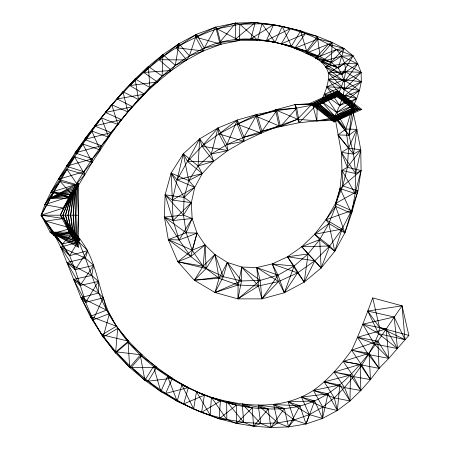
<?xml version="1.0" encoding="UTF-8"?>
<svg xmlns="http://www.w3.org/2000/svg" width="450" height="450" viewBox="0 0 450 450"><rect width="100%" height="100%" fill="white"/><g stroke="black" fill="none" stroke-linecap="round" stroke-linejoin="round"><path stroke-width="0.67" d="M310.05 103.354L337.764 90.877L361.817 109.457L334.103 121.933L310.05 103.354L319.584 104.479L337.258 95.169L352.282 108.332L356.867 129.336L348.952 135.219L334.609 117.647L317.199 104.198L296.741 108.084L276.817 110.537L256.978 114.407L237.313 120.032L218.042 127.929L199.648 138.864L183.279 153.787L171.124 173.076L165.099 194.833L164.402 217.114L168.311 239.619L177.851 261.754L194.299 280.226L214.987 292.506L237.932 298.884L261.894 298.873L284.349 292.77L304.217 282.122L321.142 268.009L334.749 251.314L344.88 232.892L351.602 213.441L355.106 193.528L355.674 173.627L353.565 154.102L348.952 135.219L354.668 108.613L337.258 95.169L317.199 104.198L299.272 122.704L297.551 119.211L295.014 104.586L312.435 103.635L337.596 92.306L357.047 108.894L334.44 119.076L299.272 122.704L280.446 126.585L279.101 125.904L275.473 109.856L295.014 104.586L314.82 103.916L337.427 93.741L354.668 108.613L334.609 117.647L316.856 120.892L317.199 104.198L337.427 93.741L357.047 108.894L334.271 120.504L316.856 120.892L297.551 119.211L275.473 109.856L256.146 116.28L237.212 124.155L218.976 133.914L202.028 146.132L187.481 161.404L177.097 179.831L172.356 200.076L173.059 220.528L179.145 239.968L190.732 256.523L206.151 268.554L223.29 276.694L241.566 280.941L260.207 280.434L277.999 275.141L294.098 266.04L308.076 253.958L319.691 239.574L328.866 223.532L335.627 206.37L340.014 188.533L341.983 170.409L341.364 152.393L334.777 116.218L321.3 101.115C325.142 92.205 329.439 82.778 328.32 72.838C325.384 62.218 315.242 57.465 306.045 53.269C274.618 38.284 236.672 32.782 204.272 48.111C165.392 66.161 136.991 99.534 111.099 132.632C91.957 158.625 73.142 185.456 60.322 215.207L69.356 232.149L78.39 247.202L78.39 183.212L50.158 198.27L41.124 215.207L50.158 232.149L54.253 235.676L62.37 244.176L69.643 255.713L75.218 269.696L85.714 302.344L93.082 319.877L103.179 337.067L115.582 352.974L129.662 367.419L144.894 380.312L160.852 391.59L177.159 401.158L193.629 408.983L201.572 412.358L219.161 418.781L236.469 423.354L253.603 426.223L270.844 427.5L288.512 426.921L306.017 423.979L322.549 418.433L337.348 410.501L349.971 400.95L360.861 390.532L370.474 379.598L379.074 368.376L388.772 358.386L408.876 335.43L402.053 305.814L372.713 297.894C366.053 315.467 359.814 333.236 351.652 350.196C340.791 365.237 328.59 379.581 313.391 390.409C283.292 410.287 244.468 407.171 211.404 397.299C169.037 382.961 129.757 354.201 109.395 313.667C98.01 289.339 96.924 260.449 79.824 238.944C73.204 231.137 67.607 222.424 60.322 215.207L69.356 198.27L78.39 183.212M316.856 120.892L312.435 103.635L334.103 121.933L359.432 109.176L337.764 90.877L312.435 103.635L297.551 119.211L279.101 125.904L261.129 133.166L243.9 141.283L227.841 150.553L213.649 161.274L202.292 173.571L194.737 187.346L191.34 202.641L192.127 218.503L197.044 233.111L205.071 244.958L214.937 254.571L227.351 262.434L241.734 267.047L256.77 267.548L272.256 263.936L287.483 256.787L301.736 246.741L314.646 234.253L325.986 219.729L335.498 203.524L342.804 185.94L347.377 167.316L348.587 148.118L345.859 129.066L352.282 108.332L356.698 98.488L359.449 90.478L361.316 81.737L361.103 72.377L357.761 63.844L353.121 55.794L343.957 48.443L332.246 42.463L317.385 36.394L300.634 30.859L282.212 26.415L273.589 24.694L255.274 22.5L235.637 23.057L215.696 27.107L196.583 34.256L178.948 43.689L162.928 54.619L148.388 66.482L135.135 78.93L122.985 91.738L111.78 104.754L101.413 117.866L82.867 144.034L66.988 169.414L50.158 198.27L77.102 185.361L75.808 215.207L77.102 245.053L50.158 232.149L69.356 232.149L72.304 233.134L79.824 238.944L78.84 241.982C90.996 270.219 98.556 300.763 116.466 326.211C154.868 377.747 218.931 413.426 284.316 408.521C342.461 404.072 372.195 348.193 402.053 305.814L367.751 311.051L378.613 333.72L397.524 348.593L394.132 316.974L367.751 311.051L379.536 327.51L404.994 339.643L402.053 305.814M77.102 245.053L78.39 215.207L77.102 185.361M78.39 247.202L50.158 232.149L73.226 238.601L70.644 215.207L73.226 191.818L50.158 198.27L74.52 189.664L73.226 215.207L74.52 240.75L50.158 232.149L70.644 234.298L65.486 215.207L70.644 196.116L50.158 198.27L75.808 187.515L75.808 242.904L50.158 232.149L71.938 236.447L68.062 215.207L71.938 193.967L50.158 198.27L69.356 198.27L72.63 195.278L92.132 162.422L108.703 137.244L121.478 119.61L138.448 99.54L157.455 81.99L171.467 70.476L186.722 59.957L203.31 50.962L221.079 44.224L239.451 40.483L257.586 40.056L275.034 42.255L291.459 46.164L306.641 51.182L320.175 56.779L331.076 62.342L338.321 68.017L341.831 74.526L344.486 81.703L344.379 89.567L342.484 97.65L339.722 105.486L334.777 116.218L334.103 121.933M75.808 187.515L73.226 215.207L75.808 242.904M337.764 90.877L337.089 96.598L352.282 108.332L361.817 109.457M348.952 135.219L352.282 108.332L334.777 116.218L319.584 104.479L321.3 101.115L338.389 93.808L356.698 98.488L336.684 112.517L321.3 101.115L337.089 96.598L353.773 105.21L334.777 116.218L348.952 135.219L337.939 134.949L348.587 148.118L360.787 149.828L361.069 170.533L357.896 190.935L351.602 213.441L335.627 206.37L335.498 203.524L340.014 188.533L361.069 170.533L347.377 167.316L341.983 170.409L342.804 185.94L357.896 190.935L351.467 210.594L344.88 232.892L328.866 223.532L325.986 219.729L335.627 206.37L344.88 232.892L342 229.095L325.986 219.729L351.467 210.594L351.602 213.441L340.014 188.533L355.106 193.528L357.896 190.935L335.498 203.524L351.467 210.594L342 229.095L329.704 245.993L314.809 260.786L297.602 272.869L278.606 281.565L258.457 285.981L238.101 284.991L219.049 278.252L203.085 266.243L192.184 250.189L186.204 232.763L183.471 215.089L184.084 197.398L188.758 180.591L198.09 165.954L211.269 154.007L226.907 144.574L244.001 137.16L279.101 125.904L256.146 116.28L256.978 114.407L261.956 131.299L261.129 133.166L244.001 137.16L243.9 141.283L226.907 144.574L218.042 127.929L202.028 146.132L213.649 161.274L198.09 165.954L183.279 153.787L177.097 179.831L194.737 187.346L184.084 197.398L165.099 194.833L173.059 220.528L192.127 218.503L186.204 232.763L168.311 239.619L190.732 256.523L205.071 244.958L206.151 268.554L194.299 280.226L219.049 278.252L227.351 262.434L241.566 280.941L237.932 298.884L258.457 285.981L256.77 267.548L277.999 275.141L284.349 292.77L297.602 272.869L287.483 256.787L308.076 253.958L321.142 268.009L329.704 245.993L314.646 234.253L328.866 223.532L334.749 251.314L319.691 239.574L314.646 234.253L342 229.095L334.749 251.314L329.704 245.993L301.736 246.741L308.076 253.958L304.217 282.122L297.602 272.869L272.256 263.936L278.606 281.565L284.349 292.77L294.098 266.04L287.483 256.787L314.809 260.786L321.142 268.009L319.691 239.574L301.736 246.741L314.809 260.786L304.217 282.122L294.098 266.04L272.256 263.936L277.999 275.141L261.894 298.873L258.457 285.981L241.734 267.047L238.101 284.991L237.932 298.884L260.207 280.434L256.77 267.548L278.606 281.565L261.894 298.873L260.207 280.434L241.734 267.047L241.566 280.941L214.987 292.506L219.049 278.252L214.937 254.571L203.085 266.243L194.299 280.226L223.29 276.694L227.351 262.434L238.101 284.991L214.987 292.506L223.29 276.694L214.937 254.571L206.151 268.554L177.851 261.754L192.184 250.189L205.071 244.958L203.085 266.243L177.851 261.754L190.732 256.523L197.044 233.111L186.204 232.763L164.402 217.114L183.471 215.089L192.127 218.503L179.145 239.968L168.311 239.619L192.184 250.189L197.044 233.111L179.145 239.968L164.402 217.114L173.059 220.528L191.34 202.641L184.084 197.398L171.124 173.076L188.758 180.591L194.737 187.346L172.356 200.076L165.099 194.833L183.471 215.089L191.34 202.641L172.356 200.076L171.124 173.076L177.097 179.831L202.292 173.571L198.09 165.954L199.648 138.864L211.269 154.007L213.649 161.274L187.481 161.404L183.279 153.787L188.758 180.591L202.292 173.571L187.481 161.404L199.648 138.864L202.028 146.132L227.841 150.553L226.907 144.574L237.313 120.032L244.001 137.16L256.978 114.407L237.212 124.155L243.9 141.283L218.976 133.914L218.042 127.929L211.269 154.007L227.841 150.553L218.976 133.914L237.313 120.032L237.212 124.155L261.129 133.166L256.146 116.28L276.817 110.537L280.446 126.585L261.956 131.299L276.817 110.537L275.473 109.856L296.741 108.084L299.272 122.704M372.713 297.894L379.536 327.51L378.613 333.72L374.186 343.856L368.443 354.544L361.716 365.248L353.565 376.605L344.503 387.562L334.339 397.862L322.746 407.093L309.341 414.613L294.204 419.934L277.819 422.865L260.781 423.546L243.675 422.319L226.834 419.496L219.161 418.781L193.629 408.983L183.684 403.92L165.667 393.452L148.118 381.206L131.406 367.312L115.886 351.816L101.981 334.783L90.248 316.361L80.983 297.557L60.756 247.118L53.843 233.415L45.585 221.085L41.124 215.207C48.341 192.516 62.432 172.828 75.088 152.91C86.411 136.181 98.797 120.212 111.78 104.754L127.828 111.932L144.546 94.157L149.856 87.508L157.455 81.99L162.118 76.033L171.467 70.476L175.297 65.374L178.948 43.689L189.388 55.907L203.31 50.962L204.272 48.111L215.696 27.107L217.102 28.867L239.451 40.483L239.794 24.232L235.637 23.057C208.17 30.639 181.592 41.951 159.097 59.715C139.275 75.189 121.551 93.167 105.429 112.433L121.478 119.61L94.584 125.955L111.78 104.754L117.934 124.543L111.099 132.632L108.703 137.244L101.402 145.721L100.108 149.917L92.334 158.794L66.352 166.23L82.867 144.034L100.108 149.917L91.794 130.989L84.493 139.466L101.402 145.721L75.088 152.91L91.794 130.989L108.703 137.244L101.413 117.866L94.584 125.955L111.099 132.632L84.493 139.466L101.413 117.866L117.934 124.543L127.828 111.932L122.985 91.738L105.429 112.433L132.593 106.746L117.129 98.949L122.985 91.738L138.448 99.54L135.135 78.93L117.129 98.949L144.546 94.157L129.831 85.579L135.135 78.93L149.856 87.508L148.388 66.482L162.118 76.033L162.928 54.619L175.297 65.374L186.722 59.957L189.388 55.907L196.583 34.256L204.272 48.111L221.079 44.224L217.102 28.867L239.794 24.232L255.274 22.5L261.979 23.782L282.212 26.415L300.634 30.859L305.415 33.564L318.111 38.959L328.416 44.212L336.386 49.539L353.121 55.794L341.831 74.526L325.451 66.803L341.381 56.121L353.121 55.794L338.321 68.017L321.581 61.762L336.386 49.539L343.957 48.443L338.321 68.017L315.529 58.106L328.416 44.212L332.246 42.463L331.076 62.342L315.529 58.106L336.386 49.539C344.272 57.679 347.726 68.799 343.8 79.712C342.028 85.517 339.716 91.125 337.089 96.598L319.584 104.479L334.609 117.647L352.282 108.332M74.52 189.664L70.644 215.207L74.52 240.75M73.226 191.818L68.062 215.207L73.226 238.601M71.938 193.967L65.486 215.207L71.938 236.447M69.356 198.27L63.203 208.069L44.691 204.739L54.118 191.947L69.356 198.27L62.904 215.207L69.356 232.149L54.253 235.676L41.124 215.207L54.118 191.947L72.63 195.278L63.203 208.069L41.124 215.207L63.636 218.542L72.304 233.134L62.37 244.176L53.843 233.415L71.303 228.178L78.84 241.982L87.733 250.577L85.41 258.126L67.039 262.491L80.168 285.429L98.404 281.436L98.567 293.017L103.292 297.804L106.56 310.146L109.395 313.667L116.466 326.211L128.43 341.173L128.126 342.326L129.662 367.419L156.763 367.284L148.118 381.206L144.894 380.312L131.406 367.312L141.998 354.898L128.126 342.326L115.582 352.974L101.981 334.783L116.466 326.211L90.248 316.361L106.56 310.146L80.983 297.557L98.567 293.017L73.513 279.416L91.749 275.423L98.404 281.436L85.714 302.344L80.983 297.557L93.082 319.877L109.395 313.667L103.179 337.067L90.248 316.361L93.082 319.877L103.292 297.804L85.714 302.344L73.513 279.416L80.168 285.429L93.589 265.337L85.41 258.126L60.756 247.118L78.84 241.982L53.843 233.415L69.643 255.713L87.733 250.577L75.218 269.696L67.039 262.491L91.749 275.423L93.589 265.337L75.218 269.696L60.756 247.118L69.643 255.713L79.824 238.944L62.37 244.176L45.585 221.085L63.636 218.542L69.356 232.149M70.644 196.116L62.904 215.207L70.644 234.298M312.435 103.635L334.271 120.504L359.432 109.176L337.596 92.306L314.82 103.916L334.44 119.076L354.668 108.613M297.551 119.211L280.446 126.585L296.741 108.084L295.014 104.586L317.199 104.198L334.44 119.076M336.684 112.517L353.773 105.21L338.389 93.808L324.231 94.337L336.684 112.517L345.859 129.066L356.867 129.336L360.787 149.828L355.674 173.627L341.983 170.409L355.106 193.528L361.069 170.533L355.674 173.627L341.364 152.393L348.587 148.118L356.867 129.336L353.565 154.102L341.364 152.393L347.377 167.316L360.787 149.828L353.565 154.102L337.939 134.949L345.859 129.066L334.777 116.218M41.124 215.207L78.39 215.207M379.536 327.51L408.876 335.43M314.82 103.916L334.271 120.504M322.746 407.093L322.549 418.433L309.341 414.613L288.146 401.822L294.204 419.934L306.017 423.979L314.668 400.928L301.455 397.108L309.341 414.613L306.017 423.979L299.959 405.866L288.146 401.822L314.668 400.928L322.549 418.433L327.994 393.823L313.391 390.409L322.746 407.093L337.348 410.501L339.817 384.975L324.186 381.887L334.339 397.862L337.348 410.501L327.994 393.823L301.455 397.108L322.746 407.093M350.443 375.036L349.971 400.95L334.339 397.862L313.391 390.409L339.817 384.975L349.971 400.95L344.503 387.562L334.091 372.066L360.124 364.399L370.474 379.598L353.565 376.605L334.091 372.066L350.443 375.036L360.861 390.532L344.503 387.562L324.186 381.887L350.443 375.036M235.637 23.057L235.288 39.307L239.451 40.483L219.673 42.463L215.696 27.107L195.621 37.108L203.31 50.962L176.282 47.734L178.948 43.689L159.097 59.715L171.467 70.476L143.73 72.439L148.388 66.482L129.831 85.579L157.455 81.99L143.73 72.439L162.928 54.619L159.097 59.715L186.722 59.957L176.282 47.734L196.583 34.256L195.621 37.108L221.079 44.224L219.673 42.463L235.637 23.057M92.334 158.794L92.132 162.422L83.891 171.759L58.286 179.37L74.593 156.893L92.132 162.422L82.867 144.034L75.088 152.91L92.334 158.794M211.404 397.299L210.184 415.074L226.834 419.496L236.469 423.354L243.675 422.319L253.603 426.223L260.781 423.546L270.844 427.5L277.819 422.865L288.512 426.921L294.204 419.934L273.623 404.466L277.819 422.865L258.188 405.113L260.781 423.546L242.28 403.988L243.675 422.319L226.659 401.366L226.834 419.496L211.404 397.299L236.295 405.219L236.469 423.354L252.214 407.886L242.28 403.988L268.251 409.067L270.844 427.5L284.316 408.521L273.623 404.466L299.959 405.866L288.512 426.921L284.316 408.521L258.188 405.113L268.251 409.067L253.603 426.223L252.214 407.886L226.659 401.366L236.295 405.219L219.161 418.781L220.382 401.012L211.404 397.299M117.664 328.489L115.582 352.974L115.886 351.816L128.43 341.173L101.981 334.783L103.179 337.067L117.664 328.489M196.464 391.781L193.629 408.983L181.834 384.801L177.159 401.158L201.572 412.358L210.184 415.074L196.464 391.781L220.382 401.012L201.572 412.358L204.407 395.156L181.834 384.801L188.353 387.562L183.684 403.92L204.407 395.156L196.464 391.781M255.274 22.5L250.881 38.773L257.586 40.056L261.979 23.782C281.25 23.844 298.806 32.625 317.385 36.394L318.111 38.959L306.045 53.269L331.076 62.342L343.957 48.443L328.416 44.212L306.045 53.269L320.175 56.779L332.246 42.463L318.111 38.959L294.671 48.347L320.175 56.779L317.385 36.394L306.641 51.182L294.671 48.347L305.415 33.564L281.194 43.92L306.641 51.182L300.634 30.859L291.459 46.164L281.194 43.92L290.368 28.609L266.411 40.534L273.589 24.694L250.881 38.773L275.034 42.255L282.212 26.415L291.459 46.164L266.411 40.534L275.034 42.255L261.979 23.782L239.794 24.232L257.586 40.056L235.288 39.307L255.274 22.5M167.529 376.358L160.852 391.59L165.667 393.452L177.159 401.158L167.529 376.358L172.344 378.219L165.667 393.452L188.353 387.562L167.529 376.358M153.54 366.39L144.894 380.312L140.254 355.005L141.998 354.898L115.886 351.816L129.662 367.419L140.254 355.005L156.763 367.284L153.54 366.39L160.852 391.59L148.118 381.206L172.344 378.219L153.54 366.39M60.098 181.328L44.691 204.739L69.081 196.785L72.63 195.278L60.098 181.328L50.974 192.251L69.081 196.785L78.204 185.861L66.988 169.414L58.286 179.37L76.101 184.494L78.204 185.861L60.098 181.328M66.988 169.414L50.974 192.251L76.101 184.494L84.802 174.538L83.891 171.759L66.352 166.23L74.593 156.893L84.802 174.538L66.988 169.414M357.761 63.844L344.486 81.703L328.32 72.838L344.936 63.512L357.761 63.844L341.831 74.526L321.581 61.762L341.381 56.121L357.761 63.844M361.103 72.377L344.379 89.567L328.483 79.448L345.42 71.617L361.103 72.377L344.486 81.703L325.451 66.803L344.936 63.512L361.103 72.377M361.316 81.737L342.484 97.65L326.835 86.884L343.8 79.712L361.316 81.737L344.379 89.567L328.32 72.838L345.42 71.617L361.316 81.737M359.449 90.478L339.722 105.486L324.231 94.337L341.207 87.334L359.449 90.478L342.484 97.65L328.483 79.448L343.8 79.712L359.449 90.478M356.698 98.488L339.722 105.486L326.835 86.884L341.207 87.334L356.698 98.488M377.826 341.151L351.652 350.196L361.716 365.248L370.474 379.598L369.017 353.323L351.652 350.196L368.443 354.544L388.772 358.386L386.168 328.95L362.824 324.214L374.186 343.856L388.772 358.386L377.826 341.151L357.497 337.309L368.443 354.544L379.074 368.376L343.209 361.406L353.565 376.605L360.861 390.532L360.124 364.399L343.209 361.406L369.017 353.323L379.074 368.376L377.826 341.151M386.168 328.95L357.497 337.309L374.186 343.856L397.524 348.593L386.168 328.95M394.132 316.974L362.824 324.214L378.613 333.72L404.994 339.643L394.132 316.974M72.304 233.134L54.253 235.676L45.585 221.085L71.303 228.178L72.304 233.134"/></g></svg>
